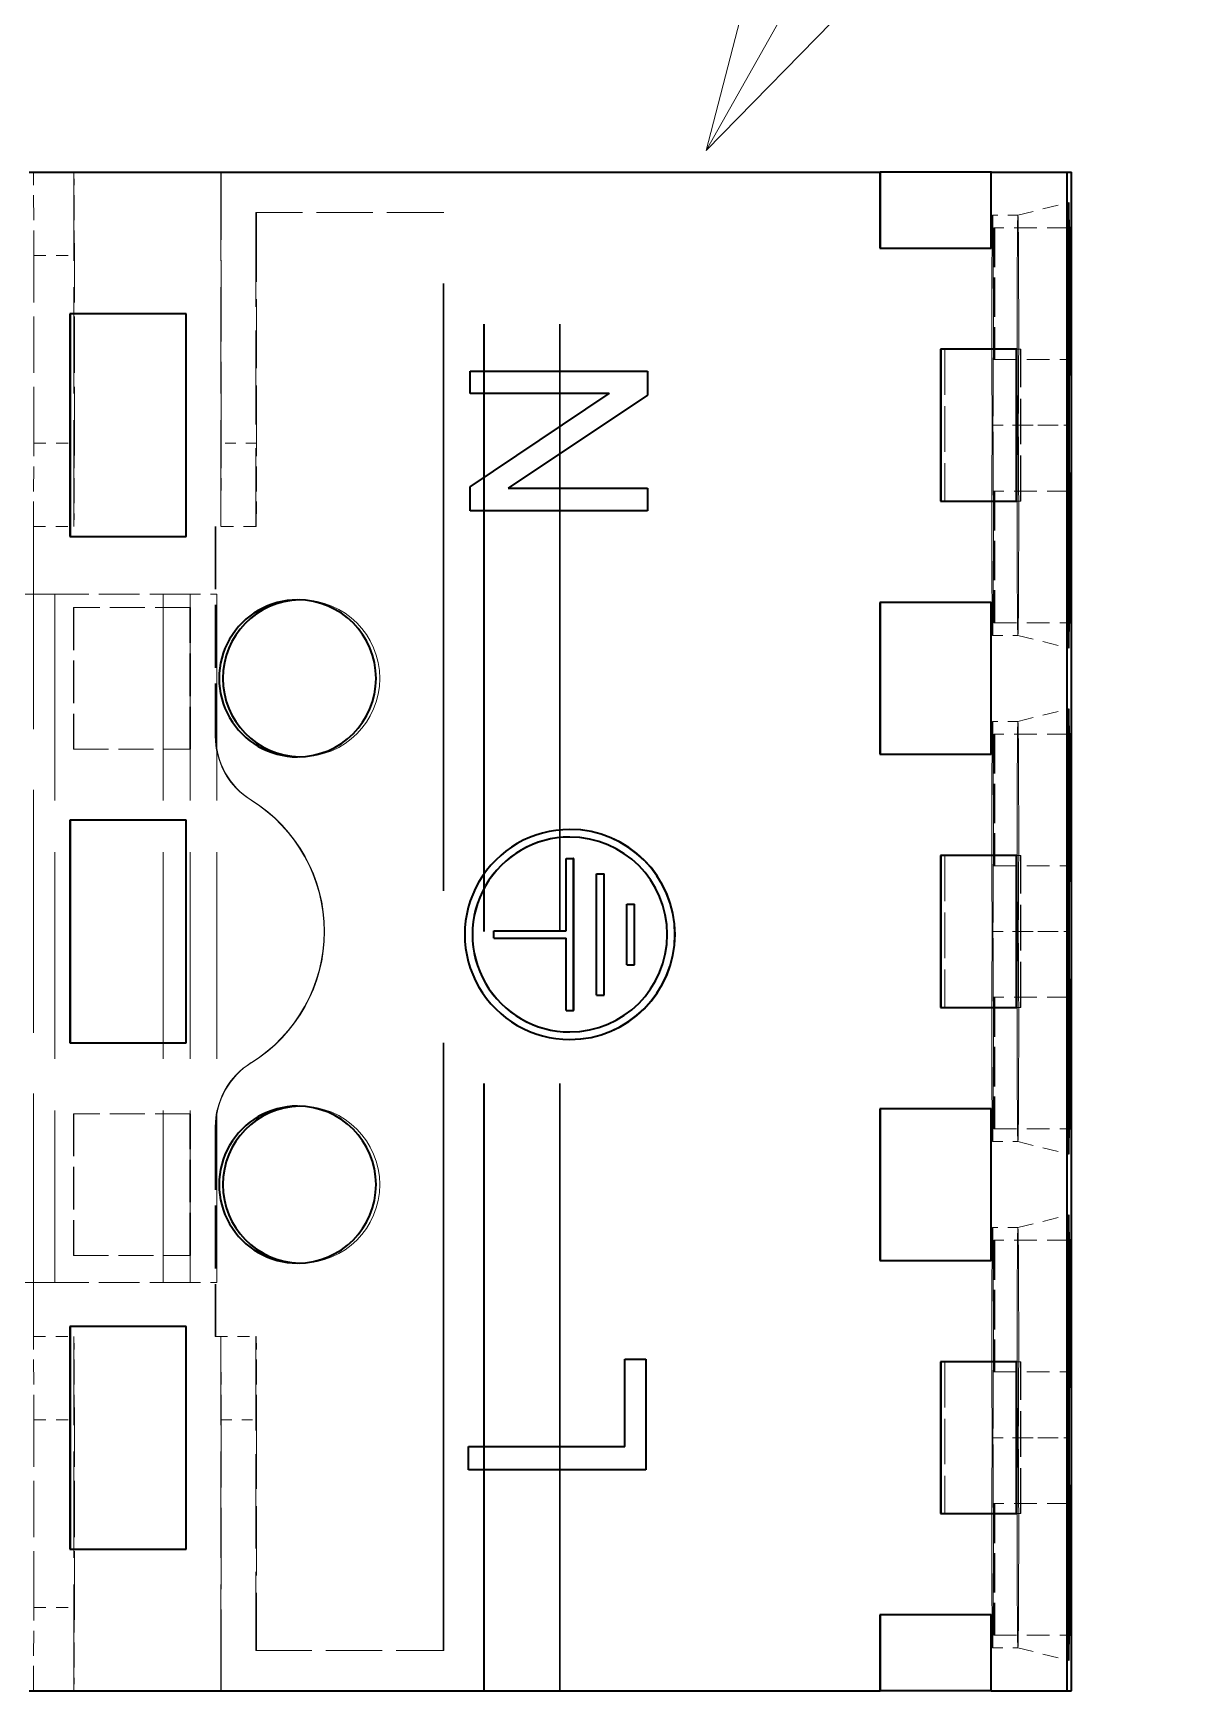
# Model space of a CAD drawing. Extents: x 23 to 587, y 4 to 413.
# Drawn here: x 384.2 to 395.65, y 211.89 to 228.26 of the extents above; entities that cross this region are included whole.
import ezdxf

# ---------------------------------------------------------------- set-up
doc = ezdxf.new("R2010")
doc.units = 0
doc.linetypes.add('DASHED', pattern=[15, 12, -3])
doc.layers.get('0').update_dxf_attribs({"lineweight": 13})

# ---------------------------------------------------------------- blocks, each defined once
blk = doc.blocks.new('BLOCK371')
at = {"color": 7, "lineweight": 13}
blk.add_line((571.25, 191.263), (603.277, 247.933), dxfattribs=at)
blk.add_lwpolyline([(572.249, 195.136), (571.25, 191.263), (574.052, 194.118)], dxfattribs=at)
blk = doc.blocks.new('BLOCK372')
at = {"color": 7, "lineweight": 35, "ltscale": 0.419989}
for p, q in [((557.883, 190.834), (574.682, 190.834)), ((557.883, 160.834), (574.682, 160.834))]:
    blk.add_line(p, q, dxfattribs=at)
at = {"color": 7, "linetype": 'DASHED', "lineweight": 13, "ltscale": 0.041137}
for p, q in [((557.974, 189.189), (557.967, 190.834)), ((558.774, 189.189), (558.767, 190.834)), ((557.967, 183.834), (557.974, 185.48)), ((558.774, 185.48), (558.767, 183.834)), ((561.674, 185.48), (561.667, 183.834)), ((562.367, 183.834), (562.374, 185.48)), ((557.974, 166.189), (557.967, 167.834)), ((558.774, 166.189), (558.767, 167.834)), ((561.674, 166.189), (561.667, 167.834)), ((562.374, 166.189), (562.367, 167.834)), ((557.967, 160.834), (557.974, 162.48)), ((558.774, 162.48), (558.767, 160.834))]:
    blk.add_line(p, q, dxfattribs=at)
at = {"color": 7, "linetype": 'DASHED', "lineweight": 13, "ltscale": 0.175}
for p, q in [((558.766, 183.834), (558.766, 190.834)), ((561.666, 183.834), (561.666, 190.834)), ((558.766, 160.834), (558.766, 167.834)), ((561.666, 160.834), (561.666, 167.834))]:
    blk.add_line(p, q, dxfattribs=at)
at = {"color": 7, "linetype": 'DASHED', "lineweight": 13, "ltscale": 0.133864}
for p, q in [((561.674, 185.48), (561.674, 190.834)), ((561.674, 160.834), (561.674, 166.189))]:
    blk.add_line(p, q, dxfattribs=at)
at = {"color": 7, "linetype": 'DASHED', "lineweight": 13}
for p, q in [((566.854, 160.834), (566.854, 190.834)), ((566.874, 160.834), (566.874, 190.834)), ((568.354, 160.834), (568.354, 190.834)), ((568.365, 160.834), (568.365, 190.834)), ((566.056, 161.634), (566.056, 190.034)), ((566.074, 161.634), (566.074, 190.034))]:
    blk.add_line(p, q, dxfattribs=at)
at = {"color": 7, "lineweight": 35, "ltscale": 0.0375}
for p, q in [((574.682, 190.834), (574.682, 189.334)), ((574.686, 190.834), (574.686, 189.334)), ((576.882, 189.334), (576.882, 190.834)), ((574.682, 162.334), (574.682, 160.834)), ((574.686, 162.334), (574.686, 160.834)), ((576.882, 160.834), (576.882, 162.334))]:
    blk.add_line(p, q, dxfattribs=at)
at = {"color": 7, "lineweight": 35, "ltscale": 8.86902e-05}
for p, q in [((574.682, 190.834), (574.686, 190.834)), ((574.682, 160.834), (574.686, 160.834))]:
    blk.add_line(p, q, dxfattribs=at)
at = {"color": 7, "lineweight": 35, "ltscale": 0.054999}
for p, q in [((576.886, 190.834), (574.686, 190.834)), ((574.682, 189.334), (576.882, 189.334)), ((576.882, 182.334), (574.682, 182.334)), ((574.682, 179.334), (576.882, 179.334)), ((576.882, 172.334), (574.682, 172.334)), ((574.682, 169.334), (576.882, 169.334)), ((576.882, 162.334), (574.682, 162.334)), ((576.886, 160.834), (574.686, 160.834))]:
    blk.add_line(p, q, dxfattribs=at)
at = {"color": 7, "lineweight": 35, "ltscale": 0.037499}
for p, q in [((576.882, 190.834), (578.382, 190.834)), ((577.382, 187.334), (575.882, 187.334)), ((575.882, 184.334), (577.382, 184.334)), ((577.382, 177.334), (575.882, 177.334)), ((575.882, 174.334), (577.382, 174.334)), ((577.382, 167.334), (575.882, 167.334)), ((575.882, 164.334), (577.382, 164.334)), ((576.882, 160.834), (578.382, 160.834))]:
    blk.add_line(p, q, dxfattribs=at)
at = {"color": 7, "linetype": 'DASHED', "lineweight": 13, "ltscale": 0.0375}
for p, q in [((576.886, 189.334), (576.886, 190.834)), ((576.886, 160.834), (576.886, 162.334))]:
    blk.add_line(p, q, dxfattribs=at)
at = {"color": 7, "lineweight": 35}
for p, q in [((578.382, 160.834), (578.382, 190.834)), ((578.465, 160.834), (578.465, 190.834))]:
    blk.add_line(p, q, dxfattribs=at)
at = {"color": 7, "lineweight": 35, "ltscale": 0.002075}
for p, q in [((578.382, 190.834), (578.465, 190.834)), ((578.382, 160.834), (578.465, 160.834))]:
    blk.add_line(p, q, dxfattribs=at)
at = {"color": 7, "linetype": 'DASHED', "lineweight": 13, "ltscale": 0.155}
for p, q in [((562.356, 190.034), (562.356, 183.834)), ((562.356, 167.834), (562.356, 161.634))]:
    blk.add_line(p, q, dxfattribs=at)
at = {"color": 7, "linetype": 'DASHED', "lineweight": 13, "ltscale": 0.092498}
for p, q in [((566.056, 190.034), (562.356, 190.034)), ((562.356, 161.634), (566.056, 161.634))]:
    blk.add_line(p, q, dxfattribs=at)
at = {"color": 7, "linetype": 'DASHED', "lineweight": 13, "ltscale": 0.113864}
for p, q in [((562.374, 190.034), (562.374, 185.48)), ((562.374, 166.189), (562.374, 161.634))]:
    blk.add_line(p, q, dxfattribs=at)
at = {"color": 7, "linetype": 'DASHED', "lineweight": 13, "ltscale": 0.000443451}
for p, q in [((566.074, 190.034), (566.056, 190.034)), ((566.074, 161.634), (566.056, 161.634))]:
    blk.add_line(p, q, dxfattribs=at)
at = {"color": 7, "linetype": 'DASHED', "lineweight": 13, "ltscale": 0.0125}
for p, q in [((577.408, 189.984), (576.908, 189.984)), ((576.902, 185.834), (577.402, 185.834)), ((576.914, 185.834), (577.414, 185.834)), ((576.908, 181.684), (577.408, 181.684)), ((577.408, 179.984), (576.908, 179.984)), ((576.902, 175.834), (577.402, 175.834)), ((576.914, 175.834), (577.414, 175.834)), ((576.908, 171.684), (577.408, 171.684)), ((577.408, 169.984), (576.908, 169.984)), ((576.902, 165.834), (577.402, 165.834)), ((576.914, 165.834), (577.414, 165.834)), ((576.908, 161.684), (577.408, 161.684))]:
    blk.add_line(p, q, dxfattribs=at)
at = {"color": 7, "linetype": 'DASHED', "lineweight": 13, "ltscale": 0.025769}
for p, q in [((577.408, 189.984), (578.408, 190.234)), ((577.408, 181.684), (578.408, 181.434)), ((577.408, 179.984), (578.408, 180.234)), ((577.408, 171.684), (578.408, 171.434)), ((577.408, 169.984), (578.408, 170.234)), ((577.408, 161.684), (578.408, 161.434))]:
    blk.add_line(p, q, dxfattribs=at)
at = {"color": 7, "linetype": 'DASHED', "lineweight": 13, "ltscale": 0.037499}
for p, q in [((578.433, 189.734), (576.933, 189.734)), ((576.933, 187.134), (578.433, 187.134)), ((578.433, 184.534), (576.933, 184.534)), ((576.933, 181.934), (578.433, 181.934)), ((578.433, 179.734), (576.933, 179.734)), ((576.933, 177.134), (578.433, 177.134)), ((578.433, 174.534), (576.933, 174.534)), ((576.933, 171.934), (578.433, 171.934)), ((578.433, 169.734), (576.933, 169.734)), ((576.933, 167.134), (578.433, 167.134)), ((578.433, 164.534), (576.933, 164.534)), ((576.933, 161.934), (578.433, 161.934))]:
    blk.add_line(p, q, dxfattribs=at)
at = {"color": 7, "linetype": 'DASHED', "lineweight": 13, "ltscale": 0.065}
for p, q in [((576.933, 189.734), (576.933, 187.134)), ((576.954, 189.734), (576.954, 187.134)), ((576.933, 184.534), (576.933, 181.934)), ((576.954, 184.534), (576.954, 181.934)), ((576.933, 179.734), (576.933, 177.134)), ((576.954, 179.734), (576.954, 177.134)), ((576.933, 174.534), (576.933, 171.934)), ((576.954, 174.534), (576.954, 171.934)), ((576.933, 169.734), (576.933, 167.134)), ((576.954, 169.734), (576.954, 167.134)), ((576.933, 164.534), (576.933, 161.934)), ((576.954, 164.534), (576.954, 161.934))]:
    blk.add_line(p, q, dxfattribs=at)
at = {"color": 7, "lineweight": 35, "ltscale": 0.000514403}
for p, q in [((578.454, 189.734), (578.433, 189.734)), ((578.454, 187.134), (578.433, 187.134)), ((578.454, 184.534), (578.433, 184.534)), ((578.454, 181.934), (578.433, 181.934)), ((578.454, 179.734), (578.433, 179.734)), ((578.454, 177.134), (578.433, 177.134)), ((578.454, 174.534), (578.433, 174.534)), ((578.454, 171.934), (578.433, 171.934)), ((578.454, 169.734), (578.433, 169.734)), ((578.454, 167.134), (578.433, 167.134)), ((578.454, 164.534), (578.433, 164.534)), ((578.454, 161.934), (578.433, 161.934))]:
    blk.add_line(p, q, dxfattribs=at)
at = {"color": 7, "lineweight": 35, "ltscale": 0.065}
for p, q in [((578.433, 187.134), (578.433, 189.734)), ((578.454, 187.134), (578.454, 189.734)), ((578.433, 181.934), (578.433, 184.534)), ((578.454, 181.934), (578.454, 184.534)), ((578.433, 177.134), (578.433, 179.734)), ((578.454, 177.134), (578.454, 179.734)), ((578.433, 171.934), (578.433, 174.534)), ((578.454, 171.934), (578.454, 174.534)), ((578.433, 167.134), (578.433, 169.734)), ((578.454, 167.134), (578.454, 169.734)), ((578.433, 161.934), (578.433, 164.534)), ((578.454, 161.934), (578.454, 164.534))]:
    blk.add_line(p, q, dxfattribs=at)
at = {"color": 7, "linetype": 'DASHED', "lineweight": 13, "ltscale": 8.86902e-05}
for p, q in [((576.882, 189.334), (576.886, 189.334)), ((577.382, 187.334), (577.386, 187.334)), ((577.465, 187.334), (577.462, 187.334)), ((577.382, 184.334), (577.386, 184.334)), ((577.465, 184.334), (577.462, 184.334)), ((576.882, 182.334), (576.886, 182.334)), ((576.882, 179.334), (576.886, 179.334)), ((577.382, 177.334), (577.386, 177.334)), ((577.465, 177.334), (577.462, 177.334)), ((577.382, 174.334), (577.386, 174.334)), ((577.465, 174.334), (577.462, 174.334)), ((576.882, 172.334), (576.886, 172.334)), ((576.882, 169.334), (576.886, 169.334)), ((577.382, 167.334), (577.386, 167.334)), ((577.465, 167.334), (577.462, 167.334)), ((577.382, 164.334), (577.386, 164.334)), ((577.465, 164.334), (577.462, 164.334)), ((576.882, 162.334), (576.886, 162.334))]:
    blk.add_line(p, q, dxfattribs=at)
at = {"color": 7, "linetype": 'DASHED', "lineweight": 13, "ltscale": 0.019999}
for p, q in [((557.974, 189.189), (558.774, 189.189)), ((557.974, 185.48), (558.774, 185.48)), ((557.966, 183.834), (558.766, 183.834)), ((562.356, 183.834), (561.556, 183.834)), ((557.966, 167.834), (558.766, 167.834)), ((561.556, 167.834), (562.356, 167.834)), ((557.974, 166.189), (558.774, 166.189)), ((557.974, 162.48), (558.774, 162.48))]:
    blk.add_line(p, q, dxfattribs=at)
at = {"color": 7, "linetype": 'DASHED', "lineweight": 13, "ltscale": 0.092728}
for p, q in [((557.974, 185.48), (557.974, 189.189)), ((558.774, 185.48), (558.774, 189.189)), ((557.974, 162.48), (557.974, 166.189)), ((558.774, 162.48), (558.774, 166.189))]:
    blk.add_line(p, q, dxfattribs=at)
at = {"color": 7, "lineweight": 35, "ltscale": 0.11}
for p, q in [((558.683, 188.034), (558.683, 183.634)), ((558.69, 188.034), (558.69, 183.634)), ((560.983, 183.634), (560.983, 188.034)), ((558.683, 178.034), (558.683, 173.634)), ((558.69, 178.034), (558.69, 173.634)), ((560.983, 173.634), (560.983, 178.034)), ((558.683, 168.034), (558.683, 163.634)), ((558.69, 168.034), (558.69, 163.634)), ((560.983, 163.634), (560.983, 168.034))]:
    blk.add_line(p, q, dxfattribs=at)
at = {"color": 7, "lineweight": 35, "ltscale": 0.057499}
for p, q in [((560.983, 188.034), (558.683, 188.034)), ((558.683, 183.634), (560.983, 183.634)), ((560.983, 178.034), (558.683, 178.034)), ((558.683, 173.634), (560.983, 173.634)), ((560.983, 168.034), (558.683, 168.034)), ((558.683, 163.634), (560.983, 163.634))]:
    blk.add_line(p, q, dxfattribs=at)
at = {"color": 7, "linetype": 'DASHED', "lineweight": 13, "ltscale": 0.00017738}
for p, q in [((560.983, 188.034), (560.99, 188.034)), ((560.983, 183.634), (560.99, 183.634)), ((561.066, 182.234), (561.058, 182.234)), ((561.066, 179.434), (561.058, 179.434)), ((560.983, 178.034), (560.99, 178.034)), ((560.983, 173.634), (560.99, 173.634)), ((561.066, 172.234), (561.058, 172.234)), ((561.066, 169.434), (561.058, 169.434)), ((560.983, 168.034), (560.99, 168.034)), ((560.983, 163.634), (560.99, 163.634))]:
    blk.add_line(p, q, dxfattribs=at)
at = {"color": 7, "linetype": 'DASHED', "lineweight": 13, "ltscale": 0.11}
for p, q in [((560.99, 183.634), (560.99, 188.034)), ((560.99, 173.634), (560.99, 178.034)), ((560.99, 163.634), (560.99, 168.034))]:
    blk.add_line(p, q, dxfattribs=at)
at = {"color": 7, "lineweight": 35, "ltscale": 0.075}
for p, q in [((575.882, 187.334), (575.882, 184.334)), ((575.886, 187.334), (575.886, 184.334)), ((577.382, 184.334), (577.382, 187.334)), ((574.682, 182.334), (574.682, 179.334)), ((574.686, 182.334), (574.686, 179.334)), ((576.882, 179.334), (576.882, 182.334)), ((568.634, 174.275), (568.634, 177.275)), ((568.636, 174.275), (568.636, 177.275)), ((575.882, 177.334), (575.882, 174.334)), ((575.886, 177.334), (575.886, 174.334)), ((577.382, 174.334), (577.382, 177.334)), ((574.682, 172.334), (574.682, 169.334)), ((574.686, 172.334), (574.686, 169.334)), ((576.882, 169.334), (576.882, 172.334)), ((575.882, 167.334), (575.882, 164.334)), ((575.886, 167.334), (575.886, 164.334)), ((577.382, 164.334), (577.382, 167.334))]:
    blk.add_line(p, q, dxfattribs=at)
at = {"color": 7, "linetype": 'DASHED', "lineweight": 13, "ltscale": 0.075}
for p, q in [((575.962, 187.334), (575.962, 184.334)), ((575.965, 187.334), (575.965, 184.334)), ((577.386, 184.334), (577.386, 187.334)), ((577.462, 184.334), (577.462, 187.334)), ((577.465, 184.334), (577.465, 187.334)), ((576.886, 179.334), (576.886, 182.334)), ((575.962, 177.334), (575.962, 174.334)), ((575.965, 177.334), (575.965, 174.334)), ((577.386, 174.334), (577.386, 177.334)), ((577.462, 174.334), (577.462, 177.334)), ((577.465, 174.334), (577.465, 177.334)), ((576.886, 169.334), (576.886, 172.334)), ((575.962, 167.334), (575.962, 164.334)), ((575.965, 167.334), (575.965, 164.334)), ((577.386, 164.334), (577.386, 167.334)), ((577.462, 164.334), (577.462, 167.334)), ((577.465, 164.334), (577.465, 167.334))]:
    blk.add_line(p, q, dxfattribs=at)
at = {"color": 7, "linetype": 'DASHED', "lineweight": 13, "ltscale": 0.001898}
for p, q in [((577.462, 187.334), (577.386, 187.334)), ((577.386, 184.334), (577.462, 184.334)), ((577.462, 177.334), (577.386, 177.334)), ((577.386, 174.334), (577.462, 174.334)), ((577.462, 167.334), (577.386, 167.334)), ((577.386, 164.334), (577.462, 164.334))]:
    blk.add_line(p, q, dxfattribs=at)
at = {"color": 7, "lineweight": 35, "ltscale": 0.087498}
for p, q in [((566.59, 186.903), (570.09, 186.903)), ((570.09, 184.145), (566.59, 184.145)), ((570.06, 165.197), (566.56, 165.197))]:
    blk.add_line(p, q, dxfattribs=at)
at = {"color": 7, "lineweight": 35, "ltscale": 0.011102}
for p, q in [((566.59, 186.459), (566.59, 186.903)), ((570.09, 184.589), (570.09, 184.145)), ((570.092, 184.589), (570.092, 184.145))]:
    blk.add_line(p, q, dxfattribs=at)
at = {"color": 7, "linetype": 'DASHED', "lineweight": 13, "ltscale": 0.011102}
blk.add_line((566.592, 186.459), (566.592, 186.903), dxfattribs=at)
at = {"color": 7, "lineweight": 35, "ltscale": 0.011877}
for p, q in [((570.09, 186.903), (570.09, 186.428)), ((570.092, 186.903), (570.092, 186.428)), ((566.59, 184.145), (566.59, 184.62))]:
    blk.add_line(p, q, dxfattribs=at)
at = {"color": 7, "lineweight": 35, "ltscale": 3.54761e-05}
for p, q in [((570.092, 186.903), (570.09, 186.903)), ((570.092, 186.428), (570.09, 186.428)), ((570.092, 184.589), (570.09, 184.589)), ((570.092, 184.145), (570.09, 184.145)), ((568.561, 177.85), (568.559, 177.85)), ((568.636, 177.275), (568.634, 177.275)), ((569.236, 176.975), (569.234, 176.975)), ((569.836, 176.375), (569.834, 176.375)), ((569.836, 175.175), (569.834, 175.175)), ((569.236, 174.575), (569.234, 174.575)), ((568.636, 174.275), (568.634, 174.275)), ((568.561, 173.7), (568.559, 173.7)), ((570.062, 167.384), (570.06, 167.384)), ((570.062, 165.197), (570.06, 165.197))]:
    blk.add_line(p, q, dxfattribs=at)
at = {"color": 7, "lineweight": 35, "ltscale": 0.068697}
blk.add_line((569.338, 186.459), (566.59, 186.459), dxfattribs=at)
at = {"color": 7, "lineweight": 35, "ltscale": 0.082653}
blk.add_line((566.59, 184.62), (569.338, 186.459), dxfattribs=at)
at = {"color": 7, "linetype": 'DASHED', "lineweight": 13, "ltscale": 0.082653}
blk.add_line((566.592, 184.62), (569.34, 186.459), dxfattribs=at)
at = {"color": 7, "lineweight": 35, "ltscale": 0.082702}
for p, q in [((570.09, 186.428), (567.34, 184.589)), ((570.092, 186.428), (567.341, 184.589))]:
    blk.add_line(p, q, dxfattribs=at)
at = {"color": 7, "linetype": 'DASHED', "lineweight": 13, "ltscale": 3.54761e-05}
for p, q in [((569.34, 186.459), (569.338, 186.459)), ((566.592, 184.62), (566.59, 184.62)), ((568.561, 177.7), (568.559, 177.7)), ((568.486, 175.85), (568.484, 175.85)), ((568.486, 175.7), (568.484, 175.7)), ((568.561, 173.85), (568.559, 173.85)), ((569.649, 165.66), (569.647, 165.66))]:
    blk.add_line(p, q, dxfattribs=at)
at = {"color": 7, "linetype": 'DASHED', "lineweight": 13, "ltscale": 0.012845}
for p, q in [((577.402, 185.834), (577.916, 185.834)), ((577.402, 175.834), (577.916, 175.834)), ((577.402, 165.834), (577.916, 165.834))]:
    blk.add_line(p, q, dxfattribs=at)
at = {"color": 7, "linetype": 'DASHED', "lineweight": 13, "ltscale": 0.024603}
for p, q in [((577.414, 185.834), (578.398, 185.834)), ((577.414, 175.834), (578.398, 175.834)), ((577.414, 165.834), (578.398, 165.834))]:
    blk.add_line(p, q, dxfattribs=at)
at = {"color": 7, "linetype": 'DASHED', "lineweight": 13, "ltscale": 0.012059}
for p, q in [((577.916, 185.834), (578.399, 185.834)), ((577.916, 175.834), (578.399, 175.834)), ((577.916, 165.834), (578.399, 165.834))]:
    blk.add_line(p, q, dxfattribs=at)
at = {"color": 7, "lineweight": 35, "ltscale": 0.000491748}
for p, q in [((578.398, 185.834), (578.417, 185.834)), ((578.398, 175.834), (578.417, 175.834)), ((578.398, 165.834), (578.417, 165.834))]:
    blk.add_line(p, q, dxfattribs=at)
at = {"color": 7, "linetype": 'DASHED', "lineweight": 13, "ltscale": 0.0175}
for p, q in [((562.374, 185.48), (561.674, 185.48)), ((561.674, 166.189), (562.374, 166.189))]:
    blk.add_line(p, q, dxfattribs=at)
at = {"color": 7, "linetype": 'DASHED', "lineweight": 13, "ltscale": 0.011877}
blk.add_line((566.592, 184.145), (566.592, 184.62), dxfattribs=at)
at = {"color": 7, "lineweight": 35, "ltscale": 0.068757}
blk.add_line((567.34, 184.589), (570.09, 184.589), dxfattribs=at)
at = {"color": 7, "linetype": 'DASHED', "lineweight": 13, "ltscale": 0.4}
blk.add_line((557.966, 167.834), (557.966, 183.834), dxfattribs=at)
at = {"color": 7, "linetype": 'DASHED', "lineweight": 13, "ltscale": 4.43451e-05}
for p, q in [((558.766, 183.834), (558.767, 183.834)), ((558.766, 167.834), (558.767, 167.834))]:
    blk.add_line(p, q, dxfattribs=at)
at = {"color": 7, "linetype": 'DASHED', "lineweight": 13, "ltscale": 0.103361}
for p, q in [((561.556, 183.834), (561.556, 179.7)), ((561.566, 183.834), (561.566, 179.7)), ((561.556, 171.969), (561.556, 167.834)), ((561.566, 171.969), (561.566, 167.834))]:
    blk.add_line(p, q, dxfattribs=at)
at = {"color": 7, "linetype": 'DASHED', "lineweight": 13, "ltscale": 0.00027494}
for p, q in [((562.367, 183.834), (562.356, 183.834)), ((562.367, 167.834), (562.356, 167.834))]:
    blk.add_line(p, q, dxfattribs=at)
at = {"color": 7, "linetype": 'DASHED', "lineweight": 13, "ltscale": 0.17375}
for p, q in [((558.39, 182.5), (551.44, 182.5)), ((558.39, 168.9), (551.44, 168.9))]:
    blk.add_line(p, q, dxfattribs=at)
at = {"color": 7, "linetype": 'DASHED', "lineweight": 13, "ltscale": 0.34}
for p, q in [((558.39, 182.5), (558.39, 168.9)), ((560.529, 182.5), (560.529, 168.9)), ((561.064, 182.5), (561.064, 168.9)), ((561.589, 182.5), (561.589, 168.9))]:
    blk.add_line(p, q, dxfattribs=at)
at = {"color": 7, "linetype": 'DASHED', "lineweight": 13, "ltscale": 0.06685}
for p, q in [((561.064, 182.5), (558.39, 182.5)), ((561.064, 168.9), (558.39, 168.9))]:
    blk.add_line(p, q, dxfattribs=at)
at = {"color": 7, "linetype": 'DASHED', "lineweight": 13, "ltscale": 0.013118}
for p, q in [((561.064, 182.5), (561.589, 182.5)), ((561.064, 168.9), (561.589, 168.9))]:
    blk.add_line(p, q, dxfattribs=at)
at = {"color": 7, "linetype": 'DASHED', "lineweight": 13, "ltscale": 0.07}
for p, q in [((558.758, 182.234), (558.758, 179.434)), ((558.766, 182.234), (558.766, 179.434)), ((561.058, 179.434), (561.058, 182.234)), ((561.066, 179.434), (561.066, 182.234)), ((558.758, 172.234), (558.758, 169.434)), ((558.766, 172.234), (558.766, 169.434)), ((561.058, 169.434), (561.058, 172.234)), ((561.066, 169.434), (561.066, 172.234))]:
    blk.add_line(p, q, dxfattribs=at)
at = {"color": 7, "linetype": 'DASHED', "lineweight": 13, "ltscale": 0.057499}
for p, q in [((561.058, 182.234), (558.758, 182.234)), ((558.758, 179.434), (561.058, 179.434)), ((561.058, 172.234), (558.758, 172.234)), ((558.758, 169.434), (561.058, 169.434))]:
    blk.add_line(p, q, dxfattribs=at)
at = {"color": 7, "linetype": 'DASHED', "lineweight": 13, "ltscale": 0.001845}
for p, q in [((563.256, 182.384), (563.182, 182.384)), ((563.256, 179.284), (563.182, 179.284)), ((563.256, 172.384), (563.182, 172.384)), ((563.256, 169.284), (563.182, 169.284))]:
    blk.add_line(p, q, dxfattribs=at)
at = {"color": 7, "linetype": 'DASHED', "lineweight": 13, "ltscale": 0.000230595}
for p, q in [((561.566, 179.7), (561.556, 179.7)), ((562.274, 178.426), (562.265, 178.426)), ((562.274, 173.243), (562.265, 173.243)), ((561.566, 171.969), (561.556, 171.969))]:
    blk.add_line(p, q, dxfattribs=at)
at = {"color": 7, "lineweight": 35, "ltscale": 0.00375}
for p, q in [((568.484, 177.275), (568.634, 177.275)), ((569.084, 176.975), (569.234, 176.975)), ((569.684, 176.375), (569.834, 176.375)), ((567.059, 175.7), (567.059, 175.85)), ((569.684, 175.175), (569.834, 175.175)), ((569.084, 174.575), (569.234, 174.575)), ((568.484, 174.275), (568.634, 174.275))]:
    blk.add_line(p, q, dxfattribs=at)
at = {"color": 7, "lineweight": 35, "ltscale": 0.035625}
for p, q in [((568.484, 175.85), (568.484, 177.275)), ((568.484, 174.275), (568.484, 175.7))]:
    blk.add_line(p, q, dxfattribs=at)
at = {"color": 7, "linetype": 'DASHED', "lineweight": 13, "ltscale": 0.035625}
for p, q in [((568.486, 175.85), (568.486, 177.275)), ((568.486, 174.275), (568.486, 175.7))]:
    blk.add_line(p, q, dxfattribs=at)
at = {"color": 7, "lineweight": 35, "ltscale": 0.06}
for p, q in [((569.084, 174.575), (569.084, 176.975)), ((569.234, 174.575), (569.234, 176.975)), ((569.236, 174.575), (569.236, 176.975))]:
    blk.add_line(p, q, dxfattribs=at)
at = {"color": 7, "linetype": 'DASHED', "lineweight": 13, "ltscale": 0.06}
blk.add_line((569.086, 174.575), (569.086, 176.975), dxfattribs=at)
at = {"color": 7, "lineweight": 35, "ltscale": 0.03}
for p, q in [((569.684, 175.175), (569.684, 176.375)), ((569.834, 175.175), (569.834, 176.375)), ((569.836, 175.175), (569.836, 176.375))]:
    blk.add_line(p, q, dxfattribs=at)
at = {"color": 7, "linetype": 'DASHED', "lineweight": 13, "ltscale": 0.03}
blk.add_line((569.686, 175.175), (569.686, 176.375), dxfattribs=at)
at = {"color": 7, "lineweight": 35, "ltscale": 0.035624}
for p, q in [((567.059, 175.85), (568.484, 175.85)), ((567.059, 175.7), (568.484, 175.7))]:
    blk.add_line(p, q, dxfattribs=at)
at = {"color": 7, "linetype": 'DASHED', "lineweight": 13, "ltscale": 0.00375}
blk.add_line((567.061, 175.7), (567.061, 175.85), dxfattribs=at)
at = {"color": 7, "lineweight": 35, "ltscale": 0.010325}
blk.add_line((569.647, 167.384), (570.06, 167.384), dxfattribs=at)
at = {"color": 7, "lineweight": 35, "ltscale": 0.043093}
blk.add_line((569.647, 165.66), (569.647, 167.384), dxfattribs=at)
at = {"color": 7, "linetype": 'DASHED', "lineweight": 13, "ltscale": 0.043093}
blk.add_line((569.649, 165.66), (569.649, 167.384), dxfattribs=at)
at = {"color": 7, "lineweight": 35, "ltscale": 0.054672}
for p, q in [((570.06, 167.384), (570.06, 165.197)), ((570.062, 167.384), (570.062, 165.197))]:
    blk.add_line(p, q, dxfattribs=at)
at = {"color": 7, "lineweight": 35, "ltscale": 0.077172}
blk.add_line((566.56, 165.66), (569.647, 165.66), dxfattribs=at)
at = {"color": 7, "lineweight": 35, "ltscale": 0.011579}
blk.add_line((566.56, 165.197), (566.56, 165.66), dxfattribs=at)
at = {"color": 7, "linetype": 'DASHED', "lineweight": 13, "ltscale": 0.011579}
blk.add_line((566.562, 165.197), (566.562, 165.66), dxfattribs=at)
at = {"color": 7, "linetype": 'DASHED', "lineweight": 13}
for centre, major_axis, ratio, start_param, end_param in [((576.908, 187.834), (0, 2.15), 0.007095, 6.283156, 9.049028), ((576.908, 187.834), (0, 2.15), 0.007095, 5.783185, 6.283156), ((577.408, 187.834), (0, 2.15), 0.007095, 3.517343, 9.049028), ((576.908, 187.834), (0, 2.15), 0.007095, 3.517343, 5.783185), ((576.908, 183.834), (0, -2.15), 0.007095, 3.517343, 6.283214), ((576.908, 183.834), (0, -2.15), 0.007095, 0.000029, 2.765842), ((577.408, 183.834), (0, -2.15), 0.007095, 3.517343, 9.049028), ((563.256, 180.834), (0, 1.55), 0.999975, 6.283185, 6.306893), ((563.256, 180.834), (0, 1.55), 0.999975, 3.141593, 6.283185), ((576.908, 177.834), (0, 2.15), 0.007095, 6.283156, 9.049028), ((576.908, 177.834), (0, 2.15), 0.007095, 5.783185, 6.283156), ((577.408, 177.834), (0, 2.15), 0.007095, 3.517343, 9.049028), ((563.056, 179.7), (0, 1.5), 0.999975, 1.570796, 2.58597), ((563.065, 179.7), (0, 1.5), 0.999975, 1.570796, 2.58597), ((576.908, 177.834), (0, 2.15), 0.007095, 3.517343, 5.783185), ((563.256, 180.834), (0, 1.55), 0.999975, 3.117684, 3.141593), ((560.656, 175.834), (0, 3.05), 0.999975, 3.697215, 5.727562), ((560.666, 175.834), (0, 3.05), 0.999975, 3.697215, 5.727562), ((568.561, 175.775), (0, 2.075), 0.999975, 6.283185, 9.424778), ((568.561, 175.775), (0, 1.925), 0.999975, 3.141593, 6.283185), ((576.908, 173.834), (0, -2.15), 0.007095, 3.517343, 6.283214), ((576.908, 173.834), (0, -2.15), 0.007095, 0.000029, 2.765842), ((577.408, 173.834), (0, -2.15), 0.007095, 3.517343, 9.049028), ((563.056, 171.969), (0, 1.5), 0.999975, 0.555623, 1.570796), ((563.065, 171.969), (0, 1.5), 0.999975, 0.555623, 1.570796), ((563.256, 170.834), (0, 1.55), 0.999975, 6.283185, 6.306893), ((563.256, 170.834), (0, 1.55), 0.999975, 3.141593, 6.283185), ((576.908, 167.834), (0, 2.15), 0.007095, 6.283156, 9.049028), ((576.908, 167.834), (0, 2.15), 0.007095, 5.783185, 6.283156), ((577.408, 167.834), (0, 2.15), 0.007095, 3.517343, 9.049028), ((576.908, 167.834), (0, 2.15), 0.007095, 3.517343, 5.783185), ((563.256, 170.834), (0, 1.55), 0.999975, 3.117684, 3.141593), ((576.908, 163.834), (0, -2.15), 0.007095, 3.517343, 6.283214), ((576.908, 163.834), (0, -2.15), 0.007095, 0.000029, 2.765842), ((577.408, 163.834), (0, -2.15), 0.007095, 3.517343, 9.049028)]:
    blk.add_ellipse(centre, major_axis=major_axis, ratio=ratio, start_param=start_param, end_param=end_param, dxfattribs=at)
at = {"color": 7, "lineweight": 35}
for centre, major_axis, ratio, start_param, end_param in [((578.408, 187.834), (0, 2.4), 0.007095, 0.001712, 2.555907), ((578.408, 187.834), (0, 2.4), 0.007095, 5.783185, 6.284898), ((578.408, 187.834), (0, 2.4), 0.007095, 3.727278, 5.783185), ((578.408, 183.834), (0, -2.4), 0.007095, 3.727278, 6.281473), ((578.408, 183.834), (0, -2.4), 0.007095, 6.281473, 8.839093), ((563.182, 180.834), (0, 1.55), 0.999975, 6.283185, 9.424778), ((563.256, 180.834), (0, 1.55), 0.999975, 0.023708, 1.570796), ((563.182, 180.834), (0, 1.55), 0.999975, 4.712389, 6.283185), ((563.256, 180.834), (0, 1.55), 0.999975, 1.570796, 3.117684), ((563.182, 180.834), (0, 1.55), 0.999975, 3.141593, 4.712389), ((578.408, 177.834), (0, 2.4), 0.007095, 0.001712, 2.555907), ((578.408, 177.834), (0, 2.4), 0.007095, 5.783185, 6.284898), ((578.408, 177.834), (0, 2.4), 0.007095, 3.727278, 5.783185), ((568.559, 175.775), (0, 2.075), 0.999975, 6.283185, 9.424778), ((568.559, 175.775), (0, 2.075), 0.999975, 3.141593, 6.283185), ((568.561, 175.775), (0, 2.075), 0.999975, 3.141593, 6.283185), ((568.559, 175.775), (0, 1.925), 0.999975, 6.283185, 9.424778), ((568.561, 175.775), (0, 1.925), 0.999975, 6.283185, 9.424778), ((568.559, 175.775), (0, 1.925), 0.999975, 3.141593, 6.283185), ((578.408, 173.834), (0, -2.4), 0.007095, 3.727278, 6.281473), ((578.408, 173.834), (0, -2.4), 0.007095, 6.281473, 8.839093), ((563.182, 170.834), (0, 1.55), 0.999975, 6.283185, 9.424778), ((563.256, 170.834), (0, 1.55), 0.999975, 0.023708, 1.570796), ((563.182, 170.834), (0, 1.55), 0.999975, 4.712389, 6.283185), ((563.256, 170.834), (0, 1.55), 0.999975, 1.570796, 3.117684), ((563.182, 170.834), (0, 1.55), 0.999975, 3.141593, 4.712389), ((578.408, 167.834), (0, 2.4), 0.007095, 0.001712, 2.555907), ((578.408, 167.834), (0, 2.4), 0.007095, 5.783185, 6.284898), ((578.408, 167.834), (0, 2.4), 0.007095, 3.727278, 5.783185), ((578.408, 163.834), (0, -2.4), 0.007095, 3.727278, 6.281473), ((578.408, 163.834), (0, -2.4), 0.007095, 6.281473, 8.839093)]:
    blk.add_ellipse(centre, major_axis=major_axis, ratio=ratio, start_param=start_param, end_param=end_param, dxfattribs=at)

msp = doc.modelspace()

# ---------------------------------------------------------------- block references
at = {"lineweight": 0, "xscale": 0.5, "yscale": 0.5, "zscale": 0.5}
for name in ['BLOCK371', 'BLOCK372']:
    msp.add_blockref(name, (105.216, 131.474), dxfattribs=at)

doc.saveas('drawing.dxf')
